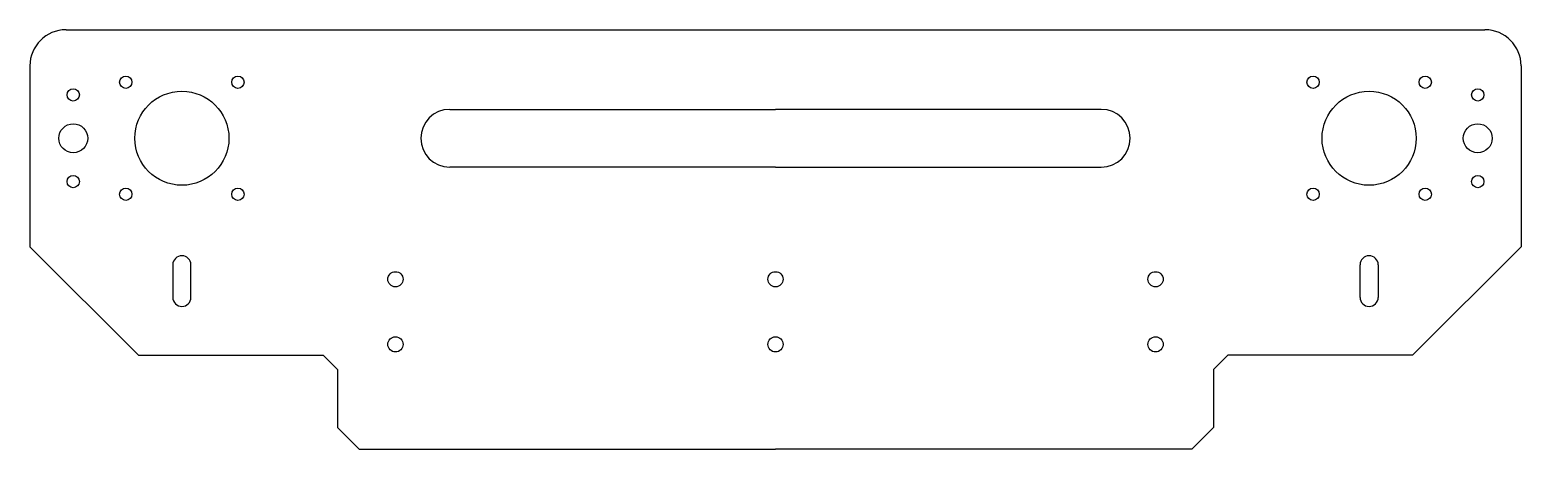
# Model space of a CAD drawing. Extents: x -206 to 206, y 0 to 116.
import ezdxf

# ---------------------------------------------------------------- set-up
doc = ezdxf.new("R2010")
doc.units = 0
doc.layers.add('CONTINUOUS', color=7, linetype='CONTINUOUS')

msp = doc.modelspace()

# ---------------------------------------------------------------- linework, layer by layer
at = {"layer": 'CONTINUOUS'}
msp.add_line((-196, 116), (196, 116), dxfattribs=at)
at = {"layer": 'CONTINUOUS', "color": 1, "linetype": 'CONTINUOUS'}
for p, q in [((-206, 106), (-206, 56)), ((206, 106), (206, 56)), ((-90, 94), (0, 94)), ((90, 94), (0, 94)), ((0, 78), (-90, 78)), ((0, 78), (90, 78)), ((-206, 56), (-176, 26)), ((206, 56), (176, 26)), ((-166.5, 51), (-166.5, 42)), ((-161.5, 42), (-161.5, 51)), ((161.5, 42), (161.5, 51)), ((166.5, 51), (166.5, 42)), ((-176, 26), (-125, 26)), ((-125, 26), (-121, 22)), ((125, 26), (121, 22)), ((176, 26), (125, 26)), ((-121, 22), (-121, 6)), ((121, 22), (121, 6)), ((-121, 6), (-115, 0)), ((121, 6), (115, 0)), ((-115, 0), (0, 0)), ((115, 0), (0, 0))]:
    msp.add_line(p, q, dxfattribs=at)
at = {"layer": 'CONTINUOUS'}
for centre, radius in [((-179.5, 101.5), 1.7), ((-148.5, 101.5), 1.7), ((148.5, 101.5), 1.7), ((179.5, 101.5), 1.7), ((-194, 98), 1.7), ((-164, 86), 13), ((164, 86), 13), ((194, 98), 1.7), ((-194, 86), 4), ((194, 86), 4), ((-194, 74), 1.7), ((194, 74), 1.7), ((-179.5, 70.5), 1.7), ((-148.5, 70.5), 1.7), ((148.5, 70.5), 1.7), ((179.5, 70.5), 1.7), ((-105, 47), 2.1), ((0, 47), 2.1), ((105, 47), 2.1), ((-105, 29), 2.1), ((0, 29), 2.1), ((105, 29), 2.1)]:
    msp.add_circle(centre, radius, dxfattribs=at)
for centre, radius, start, end in [((-196, 106), 10, 90, 180), ((196, 106), 10, 0, 90), ((-90, 86), 8, 90, 270), ((90, 86), 8, 270, 90), ((-164, 51), 2.5, 0, 180), ((164, 51), 2.5, 0, 180), ((-164, 42), 2.5, 180, 0), ((164, 42), 2.5, 180, 0)]:
    msp.add_arc(centre, radius, start, end, dxfattribs=at)

doc.saveas('drawing.dxf')
